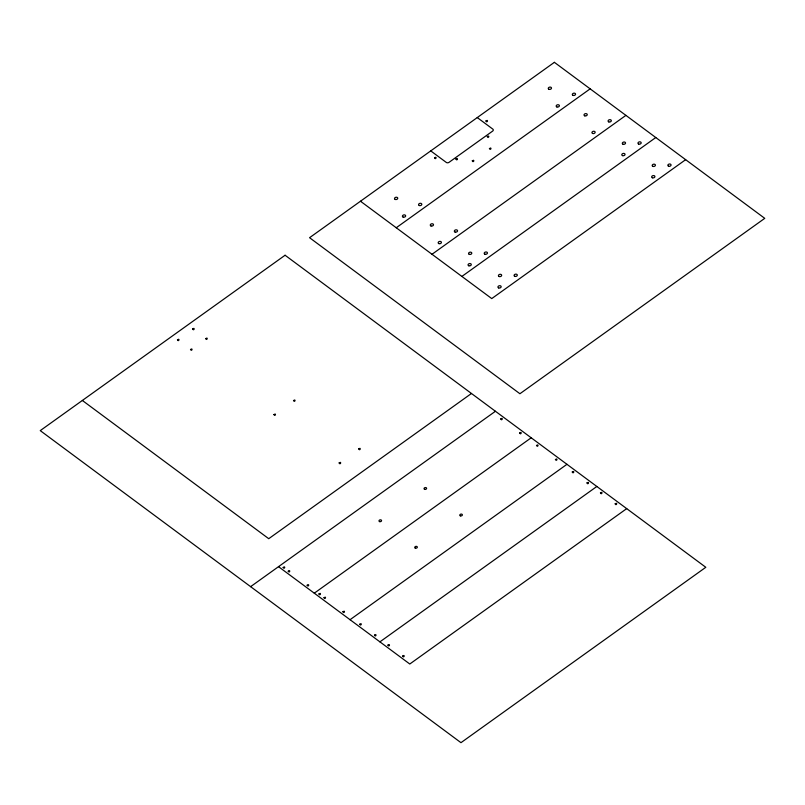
<?xml version="1.0" encoding="UTF-8"?>
<svg xmlns="http://www.w3.org/2000/svg" width="805" height="805" viewBox="0 0 805 805"><rect width="100%" height="100%" fill="white"/><g stroke="black" fill="none" stroke-linecap="round" stroke-linejoin="round"><path stroke-width="1.21" d="M396.241 227.755L590.146 88.852M432.003 254.279L625.908 115.377M461.879 276.437L655.783 137.534M685.649 159.682L491.754 298.585L360.479 201.23M471.458 393.484L268.739 538.696L82.362 400.467M250.617 586.654L495.437 411.264M314.282 593.184L531.199 437.789M350.044 619.709L566.962 464.314M379.92 641.857L596.837 486.472M626.703 508.629L409.785 664.014L278.52 566.66M477.264 117.57L492.831 129.122A1.952 1.379 -11.2 0 1 492.63 131.104L449.049 162.328A1.952 1.379 -11.2 0 1 446.312 162.439L430.745 150.897M177.472 339.821C178.599 342.528 180.34 337.687 177.472 339.821M192.647 328.943C193.784 331.66 195.524 326.81 192.647 328.943M190.513 349.491C191.64 352.208 193.381 347.358 190.513 349.491M205.688 338.613C206.825 341.33 208.565 336.48 205.688 338.613M273.921 414.575C275.058 417.282 276.799 412.442 273.921 414.575M293.513 400.538C294.64 403.255 296.381 398.405 293.513 400.538M283.179 567.434C284.316 570.141 286.057 565.301 283.179 567.434M288.23 571.178C289.357 573.885 291.098 569.044 288.23 571.178M339.136 462.935C340.274 465.652 342.014 460.802 339.136 462.935M307.158 585.215C308.295 587.932 310.036 583.082 307.158 585.215M434.539 157.81C435.676 160.527 437.417 155.677 434.539 157.81M358.728 448.908C359.855 451.615 361.596 446.775 358.728 448.908M318.941 593.959C320.068 596.666 321.819 591.826 318.941 593.959M323.992 597.702C325.119 600.409 326.86 595.569 323.992 597.702M455.942 159.048C457.069 161.755 458.81 156.915 455.942 159.048M342.92 611.74C344.057 614.457 345.798 609.606 342.92 611.74M472.294 160.829C473.421 163.536 475.171 158.696 472.294 160.829M485.948 120.981C487.085 123.688 488.826 118.848 485.948 120.981M487.277 136.598C488.404 139.305 490.154 134.465 487.277 136.598M489.43 148.553C490.567 151.26 492.308 146.419 489.43 148.553M359.755 624.227C360.882 626.934 362.622 622.094 359.755 624.227M374.476 635.145C375.613 637.862 377.354 633.012 374.476 635.145M387.94 645.127C389.077 647.844 390.817 642.994 387.94 645.127M402.661 656.055C403.798 658.762 405.539 653.922 402.661 656.055M500.74 418.942C501.867 421.659 503.608 416.809 500.74 418.942M519.668 432.989C520.805 435.696 522.546 430.856 519.668 432.989M536.502 445.467C537.629 448.184 539.37 443.334 536.502 445.467M555.43 459.514C556.567 462.221 558.308 457.381 555.43 459.514M572.264 471.992C573.391 474.709 575.132 469.858 572.264 471.992M586.986 482.92C588.123 485.626 589.864 480.786 586.986 482.92M600.45 492.901C601.587 495.608 603.327 490.768 600.45 492.901M615.171 503.819C616.308 506.536 618.049 501.686 615.171 503.819M285.081 255.245L40.25 430.625L460.973 742.673L705.804 567.294L285.081 255.245M554.383 62.327L309.563 237.706L519.919 393.736L764.75 218.346L554.383 62.327M638.667 144.055A1.63 1.147 -11.2 0 0 641.183 142.938A1.63 1.147 -11.2 0 0 638.878 142.022A1.63 1.147 -11.2 0 0 638.667 144.055M622.507 155.627A1.63 1.147 -11.2 0 0 625.032 154.51A1.63 1.147 -11.2 0 0 622.718 153.594A1.63 1.147 -11.2 0 0 622.507 155.627M623.02 144.226A1.63 1.147 -11.2 0 0 625.535 143.109A1.63 1.147 -11.2 0 0 623.231 142.193A1.63 1.147 -11.2 0 0 623.02 144.226M484.912 254.189A1.63 1.147 -11.2 0 0 487.438 253.072A1.63 1.147 -11.2 0 0 485.123 252.166A1.63 1.147 -11.2 0 0 484.912 254.189M468.762 265.771A1.63 1.147 -11.2 0 0 471.277 264.654A1.63 1.147 -11.2 0 0 468.973 263.738A1.63 1.147 -11.2 0 0 468.762 265.771M469.265 254.36A1.63 1.147 -11.2 0 0 471.78 253.243A1.63 1.147 -11.2 0 0 469.476 252.337A1.63 1.147 -11.2 0 0 469.265 254.36M668.542 166.212A1.63 1.147 -11.2 0 0 671.058 165.085A1.63 1.147 -11.2 0 0 668.754 164.18A1.63 1.147 -11.2 0 0 668.542 166.212M652.382 177.784A1.63 1.147 -11.2 0 0 654.898 176.667A1.63 1.147 -11.2 0 0 652.593 175.752A1.63 1.147 -11.2 0 0 652.382 177.784M652.885 166.373A1.63 1.147 -11.2 0 0 655.411 165.256A1.63 1.147 -11.2 0 0 653.096 164.351A1.63 1.147 -11.2 0 0 652.885 166.373M514.787 276.346A1.63 1.147 -11.2 0 0 517.303 275.23A1.63 1.147 -11.2 0 0 514.999 274.314A1.63 1.147 -11.2 0 0 514.787 276.346M498.627 287.918A1.63 1.147 -11.2 0 0 501.153 286.801A1.63 1.147 -11.2 0 0 498.838 285.896A1.63 1.147 -11.2 0 0 498.627 287.918M499.14 276.518A1.63 1.147 -11.2 0 0 501.656 275.401A1.63 1.147 -11.2 0 0 499.352 274.485A1.63 1.147 -11.2 0 0 499.14 276.518M460.359 515.854A1.308 0.926 -11.2 0 0 462.372 514.959A1.308 0.926 -11.2 0 0 460.53 514.224A1.308 0.926 -11.2 0 0 460.359 515.854M415.31 548.125A1.308 0.926 -11.2 0 0 417.322 547.229A1.308 0.926 -11.2 0 0 415.481 546.494A1.308 0.926 -11.2 0 0 415.31 548.125M424.597 489.329A1.308 0.926 -11.2 0 0 426.61 488.434A1.308 0.926 -11.2 0 0 424.768 487.699A1.308 0.926 -11.2 0 0 424.597 489.329M379.547 521.6A1.308 0.926 -11.2 0 0 381.56 520.704A1.308 0.926 -11.2 0 0 379.719 519.97A1.308 0.926 -11.2 0 0 379.547 521.6M548.97 89.305A1.63 1.147 -11.2 0 0 551.485 88.188A1.63 1.147 -11.2 0 0 549.181 87.272A1.63 1.147 -11.2 0 0 548.97 89.305M556.879 106.944A1.63 1.147 -11.2 0 0 559.394 105.827A1.63 1.147 -11.2 0 0 557.09 104.922A1.63 1.147 -11.2 0 0 556.879 106.944M573.039 95.372A1.63 1.147 -11.2 0 0 575.555 94.255A1.63 1.147 -11.2 0 0 573.251 93.34A1.63 1.147 -11.2 0 0 573.039 95.372M395.215 199.439A1.63 1.147 -11.2 0 0 397.74 198.322A1.63 1.147 -11.2 0 0 395.426 197.416A1.63 1.147 -11.2 0 0 395.215 199.439M419.284 205.517A1.63 1.147 -11.2 0 0 421.8 204.4A1.63 1.147 -11.2 0 0 419.496 203.484A1.63 1.147 -11.2 0 0 419.284 205.517M403.124 217.088A1.63 1.147 -11.2 0 0 405.64 215.971A1.63 1.147 -11.2 0 0 403.335 215.056A1.63 1.147 -11.2 0 0 403.124 217.088M584.732 115.829A1.63 1.147 -11.2 0 0 587.248 114.713A1.63 1.147 -11.2 0 0 584.943 113.797A1.63 1.147 -11.2 0 0 584.732 115.829M592.641 133.469A1.63 1.147 -11.2 0 0 595.157 132.352A1.63 1.147 -11.2 0 0 592.852 131.446A1.63 1.147 -11.2 0 0 592.641 133.469M608.791 121.897A1.63 1.147 -11.2 0 0 611.317 120.78A1.63 1.147 -11.2 0 0 609.003 119.865A1.63 1.147 -11.2 0 0 608.791 121.897M430.977 225.964A1.63 1.147 -11.2 0 0 433.503 224.847A1.63 1.147 -11.2 0 0 431.188 223.941A1.63 1.147 -11.2 0 0 430.977 225.964M455.046 232.041A1.63 1.147 -11.2 0 0 457.562 230.924A1.63 1.147 -11.2 0 0 455.258 230.009A1.63 1.147 -11.2 0 0 455.046 232.041M438.886 243.613A1.63 1.147 -11.2 0 0 441.402 242.496A1.63 1.147 -11.2 0 0 439.097 241.581A1.63 1.147 -11.2 0 0 438.886 243.613"/></g></svg>
